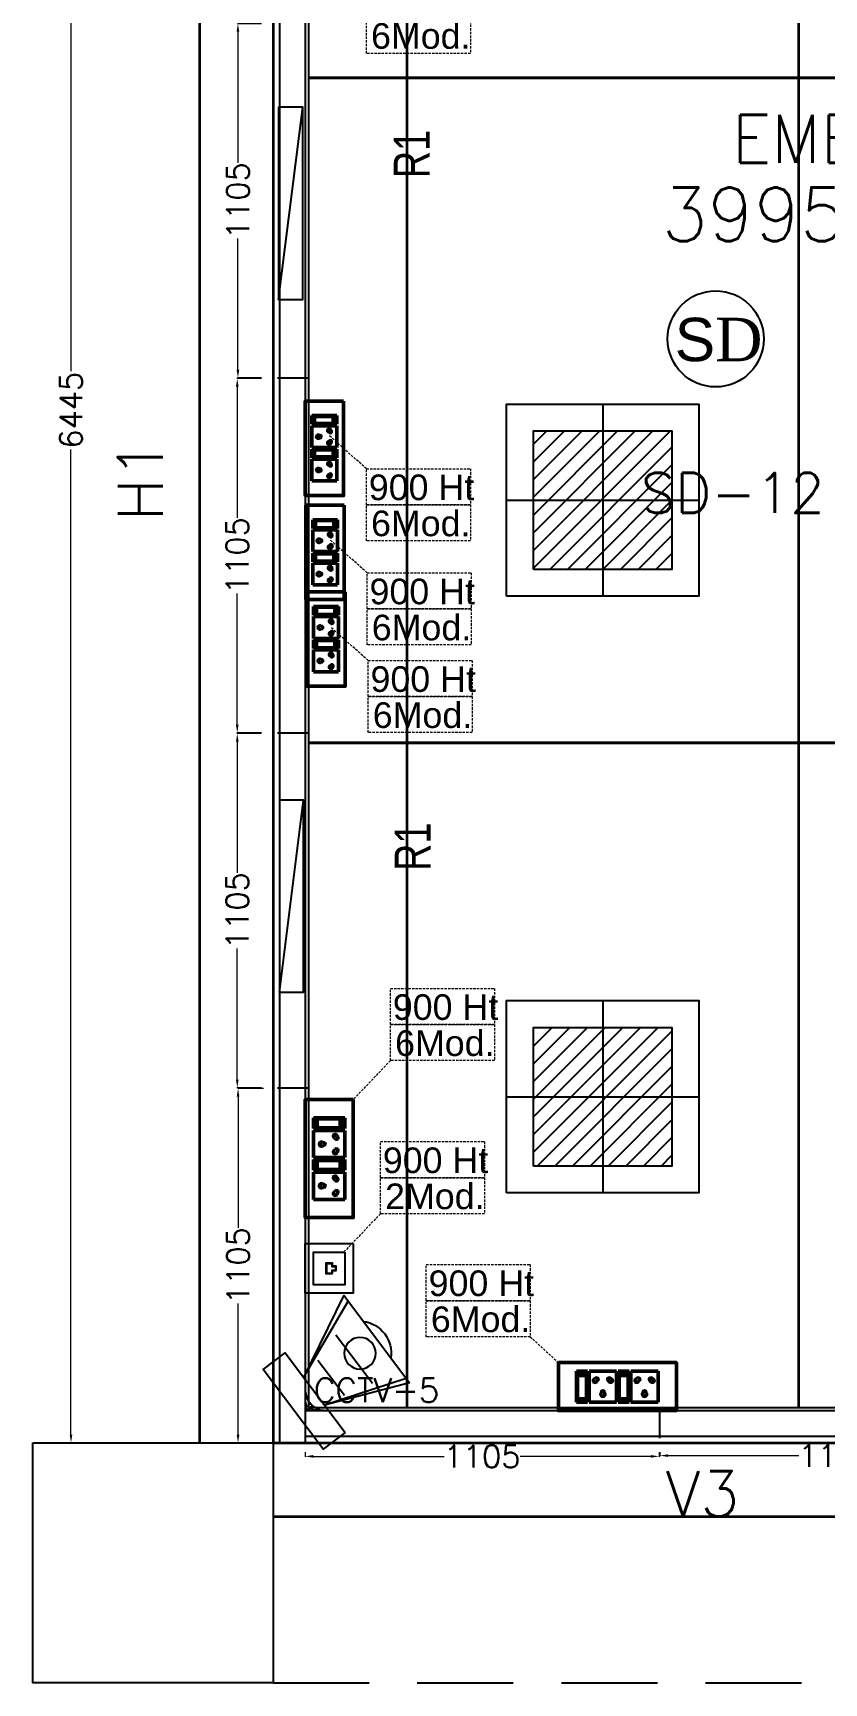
# Model space of a CAD drawing. Extents: x 3550807 to 4078732, y -628171 to -515859.
# Drawn here: x 3709202 to 3711673, y -608386 to -603236 of the extents above; entities that cross this region are included whole.
import ezdxf
from ezdxf.enums import TextEntityAlignment as Align

# ---------------------------------------------------------------- set-up
doc = ezdxf.new("R2010")
doc.units = 0
doc.header["$LTSCALE"] = 6
doc.header["$MEASUREMENT"] = 0
for name, pattern in [('1', [0]), ('CONTINU', [0]), ('DASHED2', [0.375, 0.25, -0.125]), ('HIDDEN', [0.375, 0.25, -0.125])]:
    doc.linetypes.add(name, pattern=pattern)
doc.layers.get('Defpoints').update_dxf_attribs({"linetype": 'CONTINUOUS'})
for name, color, linetype, lineweight in [('0 Room description', 6, 'CONTINUOUS', 5), ('0 Room Dimensions', 7, 'CONTINUOUS', 0), ('1200 Door', 144, 'CONTINUOUS', 5), ('Ahlada 50mm Ceiling Panels', 191, 'CONTINUOUS', 0), ('Ahlada Coving', 3, 'CONTINUOUS', 0), ('ELE. 2N0S OF 6-16 UPS SOCKETS', 191, 'CONTINUOUS', 15), ('FA-BELOW SMOKE DERECTOR', 1, 'CONTINUOUS', 25), ('MEP_HVAC_RA_RAISERS', 3, 'CONTINUOUS', 0), ('Partition-80WP', 7, 'CONTINUOUS', 5), ('WALL', 10, 'CONTINUOUS', 35)]:
    doc.layers.add(name, color=color, linetype=linetype, lineweight=lineweight)
for name, color, linetype in [('80 mm Wall', 5, 'CONTINUOUS'), ('Chajja', 7, 'CONTINUOUS'), ('COL', 5, 'CONTINUOUS'), ('DIM', 7, 'CONTINUOUS'), ('ELE.LAN POINT', 3, 'CONTINUOUS'), ('FA-FIRE TEXT', 7, 'CONTINUOUS'), ('LV.CC CEMARA', 66, 'CONTINUOUS'), ('TEXT', 5, 'CONTINUOUS')]:
    doc.layers.add(name, color=color, linetype=linetype)
doc.layers.add('CFT_LOOPING', color=7, linetype='1', lineweight=0, true_color=0xd6d600)
doc.layers.add('ELE-42W EMERGENCY DOWN LIGHT', color=7, linetype='CONTINUOUS', true_color=0x608ec6)
doc.styles.add('ARIEL', font='sanss___.ttf', dxfattribs={"width": 0.75})
doc.styles.add('PDF Times New Roman', font='times.ttf')
doc.styles.add('ROMANS', font='romans.shx')
doc.styles.add('SIMPLEX', font='SIMPLEX')
doc.styles.get("Standard").update_dxf_attribs({"font": 'SIMPLEX'})
doc.dimstyles.new('AEPL1', dxfattribs={"dimtxt": 100, "dimasz": 25, "dimexe": 1.25, "dimexo": 50, "dimtad": 0, "dimdec": 0, "dimtxsty": 'ROMANS', "dimcen": 2.5, "dimclrd": 250, "dimclre": 250, "dimadec": 0, "dimazin": 0, "dimtfac": 1, "dimtdec": 0, "dimtmove": 0, "dimatfit": 3, "dimfxl": 0, "dimlwd": 0, "dimlwe": 0, "dimarcsym": 0})

# ---------------------------------------------------------------- blocks, each defined once
blk = doc.blocks.new('A010004 Mezz.F. Layout Plan$0$b & c')
at = {"layer": 'Ahlada Coving', "color": 3}
for p, q in [((-4.1, 40.9), (-5.7, 42.5)), ((-2.7, 7.8), (-3.7, 7.8)), ((-3.7, 7.8), (-2.7, 6)), ((4.9, 15.3), (-2.7, 7.8)), ((-2.7, 6), (5.7, 14.4)), ((8.7, 11.4), (0.3, 3)), ((0.3, 3), (2.1, 2)), ((2.1, 3), (9.7, 10.6)), ((2.1, 2), (2.1, 3)), ((36.9, 0), (35.3, 1.6))]:
    blk.add_line(p, q, dxfattribs=at)
blk.add_lwpolyline([(-5.7, 30.7), (-5.7, 5.7), (0, 0), (25, 0), (22.8, 1.5), (13.2, 1.5), (3.6, 4.5), (3.6, 1.5), (0.6, 1.5), (-4.2, 6.3), (-4.2, 9.3), (-1.2, 9.3), (-4.2, 18.9), (-4.2, 28.4), (-5.7, 30.7)], dxfattribs=at)
for radius, start, end in [(44, 181.9548, 220.5976), (42.5, 184.1661, 265.906), (44, 222.2286, 227.7746), (44, 229.4056, 268.1119)]:
    blk.add_arc((38.3, 44), radius, start, end, dxfattribs=at)
blk = doc.blocks.new('54W EME')
at = {"layer": 'ELE-42W EMERGENCY DOWN LIGHT'}
h = blk.add_hatch(dxfattribs=at)
h.set_pattern_fill('ANSI31', color=8, scale=312.5, style=0)
h.paths.add_polyline_path([(-216.4, -216.4), (-216.4, 216.4), (216.4, 216.4), (216.4, -216.4)])
for p, q in [((0, 300), (0, -300)), ((-300, 0), (300, 0))]:
    blk.add_line(p, q, dxfattribs=at)
for points in [[(-300, -300), (-300, 300), (300, 300), (300, -300)], [(-216.4, -216.4), (-216.4, 216.4), (216.4, 216.4), (216.4, -216.4)]]:
    blk.add_lwpolyline(points, close=True, dxfattribs=at)
blk = doc.blocks.new('5Y3AQY')
at = {"layer": 'ELE. 2N0S OF 6-16 UPS SOCKETS', "color": 72, "lineweight": 50}
for p, q in [((-311.5, -26.5), (-277.7, -26.5)), ((-311.5, -123.5), (-311.5, -26.5)), ((-311.5, -123.5), (-311.5, -26.5)), ((-308.7, -37), (-280.5, -37)), ((-308.7, -113), (-308.7, -37)), ((-308.7, -40.4), (-280.5, -40.4)), ((-280.5, -37), (-280.5, -113)), ((-277.7, -26.5), (-277.7, -123.5)), ((-272.1, -26.5), (-272.1, -123.5)), ((-187.1, -26.5), (-272.1, -26.5)), ((-187.1, -123.5), (-187.1, -26.5)), ((-181.4, -26.5), (-147.6, -26.5)), ((-181.4, -123.5), (-181.4, -26.5)), ((-181.4, -123.5), (-181.4, -26.5)), ((-178.6, -37), (-150.4, -37)), ((-178.6, -113), (-178.6, -37)), ((-178.6, -40.4), (-150.4, -40.4)), ((-150.4, -37), (-150.4, -113)), ((-147.6, -26.5), (-147.6, -123.5)), ((-57, -26.5), (-142, -26.5)), ((-142, -26.5), (-142, -123.5)), ((-57, -123.5), (-57, -26.5)), ((-311.5, -123.5), (-277.7, -123.5)), ((-277.7, -123.5), (-311.5, -123.5)), ((-280.5, -113), (-308.7, -113)), ((-272.1, -123.5), (-187.1, -123.5)), ((-181.4, -123.5), (-147.6, -123.5)), ((-147.6, -123.5), (-181.4, -123.5)), ((-150.4, -113), (-178.6, -113)), ((-142, -123.5), (-57, -123.5))]:
    blk.add_line(p, q, dxfattribs=at)
blk.add_lwpolyline([(-368.5, 0), (0, 0), (0, -150), (-368.5, -150)], close=True, dxfattribs=at)
for centre, radius, start, end in [((-253.8, -56.1), 5.7, 87.49, 354.7311), ((-249.3, -52.1), 4.6, 284.9049, 157.3162), ((-209.8, -52.1), 4.6, 22.6838, 255.0951), ((-205.3, -56.1), 5.7, 185.2689, 92.51), ((-123.7, -56.1), 5.7, 87.49, 354.7311), ((-119.2, -52.1), 4.6, 284.9049, 157.3162), ((-79.7, -52.1), 4.6, 22.6838, 255.0951), ((-75.2, -56.1), 5.7, 185.2689, 92.51), ((-229.6, -99), 6.62, 127.1584, 52.8416), ((-229.6, -92.3), 4.22, 341.4031, 198.5969), ((-99.5, -99), 6.62, 127.1584, 52.8416), ((-99.5, -92.3), 4.22, 341.4031, 198.5969)]:
    blk.add_arc(centre, radius, start, end, dxfattribs=at)
blk = doc.blocks.new('CC CEMARA')
at = {"layer": 'LV.CC CEMARA', "linetype": 'ByBlock'}
for p, q in [((239.6, -66.6), (64.7, -12.2)), ((232.1, -75.7), (64.7, -12.2)), ((94.5, -242.4), (18.6, -67.1)), ((18.6, -67.1), (104.2, -230.6)), ((46.7, -104.5), (105.3, -34.9)), ((81.3, -159.1), (162.8, -62.4)), ((94.5, -242.4), (239.6, -66.6))]:
    blk.add_line(p, q, dxfattribs=at)
blk.add_lwpolyline([(110.8, 42.8), (66.4, 79.7), (-66.4, -79.7), (-22, -116.7)], close=True, dxfattribs=at)
blk.add_circle((133.5, -123.5), 32.9, dxfattribs=at)
blk.add_arc((131.6, -123.6), 66.7, 275.3702, 5.5412, dxfattribs=at)
blk = doc.blocks.new('Voice')
at = {"layer": 'ELE.LAN POINT', "color": 6}
for points in [[(0, -31.8), (127.9, -31.8), (127.9, 92), (0, 92)], [(21.9, -10), (106, -10), (106, 70.1), (21.9, 70.1)], [(77.3, 21.4), (69.7, 21.4), (69.7, 11.7), (58.1, 11.7), (58.1, 21.4), (50.6, 21.4), (50.6, 38.7), (77.3, 38.7)], [(75.9, 22.8), (68.4, 22.8), (68.4, 13), (59.5, 13), (59.5, 22.8), (52, 22.8), (52, 37.4), (75.9, 37.4)]]:
    blk.add_lwpolyline(points, close=True, dxfattribs=at)
blk = doc.blocks.new('SMOKE DETECTOR')
at = {"layer": 'FA-BELOW SMOKE DERECTOR', "color": 7}
blk.add_circle((931028.7, -118293.9), 166, dxfattribs=at)
at = {"layer": 'FA-BELOW SMOKE DERECTOR', "insert": (930887.1, -118373), "char_height": 150, "attachment_point": 7, "style": 'PDF Times New Roman'}
blk.add_mtext('{\\fArial|b0|i0|c0|p34;S}D', dxfattribs=at)
blk = doc.blocks.new('RAISER 400X400MM')
at = {"layer": 'MEP_HVAC_RA_RAISERS', "lineweight": 25}
blk.add_line((2003785.4, 80176.6), (2004185.4, 80126.6), dxfattribs=at)
blk.add_lwpolyline([(2004185.4, 80176.6), (2003785.4, 80176.6), (2003785.4, 80126.6), (2004185.4, 80126.6)], close=True, dxfattribs=at)
blk.add_lwpolyline([(2003985.4, 80105.8, 0, 44.3, 0), (2003985.4, 80054.1, 0, 0, 0), (2003985.4, 79969.7, 0, 0, 0), (2004052.1, 79969.7, 0, 0, 0), (2003868.7, 79926.8, 0, 0, 0), (2003970.3, 79926.8, 0, 0, 0), (2003970.3, 79863.1, 0, 0, 0)], format="xyseb", dxfattribs=at)
at = {"layer": 'MEP_HVAC_RA_RAISERS', "lineweight": 25, "insert": (2004037.9, 79936.9), "char_height": 75, "width": 116.101, "attachment_point": 1, "style": 'ARIEL'}
blk.add_mtext('R1', dxfattribs=at)
blk = doc.blocks.new('*D225')
at = {"layer": 'Defpoints', "color": 0, "linetype": 'ByBlock', "transparency": 16777216}
for p in [(3710052.4, -607616.3), (3711157.4, -607616.3), (3711157.4, -607679)]:
    blk.add_point(p, dxfattribs=at)
at = {"layer": 'DIM', "color": 250, "linetype": 'ByBlock', "lineweight": 0, "transparency": 16777216}
for p, q in [((3710052.4, -607666.3), (3710052.4, -607680.2)), ((3710077.4, -607679), (3710486.3, -607679)), ((3711132.4, -607679), (3710723.5, -607679)), ((3711157.4, -607666.3), (3711157.4, -607680.2))]:
    blk.add_line(p, q, dxfattribs=at)
at = {"layer": 'DIM', "color": 250, "linetype": 'ByBlock', "transparency": 16777216}
for points in [[(3710077.4, -607674.8), (3710077.4, -607683.2), (3710052.4, -607679)], [(3711132.4, -607683.2), (3711132.4, -607674.8), (3711157.4, -607679)]]:
    blk.add_solid(points, dxfattribs=at)
at = {"layer": 'DIM', "color": 0, "linetype": 'ByBlock', "transparency": 16777216, "insert": (3710604.9, -607679), "char_height": 70, "attachment_point": 5, "style": 'ROMANS'}
blk.add_mtext('1105', dxfattribs=at)
blk = doc.blocks.new('*D226')
at = {"layer": 'Defpoints', "color": 0, "linetype": 'ByBlock', "transparency": 16777216}
for p in [(3711160.4, -607616.3), (3712265.4, -607616.3), (3712265.4, -607676.6)]:
    blk.add_point(p, dxfattribs=at)
at = {"layer": 'DIM', "color": 250, "linetype": 'ByBlock', "lineweight": 0, "transparency": 16777216}
for p, q in [((3711160.4, -607666.3), (3711160.4, -607677.9)), ((3711185.4, -607676.6), (3711594.3, -607676.6)), ((3712240.4, -607676.6), (3711831.5, -607676.6)), ((3712265.4, -607666.3), (3712265.4, -607677.9))]:
    blk.add_line(p, q, dxfattribs=at)
at = {"layer": 'DIM', "color": 250, "linetype": 'ByBlock', "transparency": 16777216}
for points in [[(3711185.4, -607672.5), (3711185.4, -607680.8), (3711160.4, -607676.6)], [(3712240.4, -607680.8), (3712240.4, -607672.5), (3712265.4, -607676.6)]]:
    blk.add_solid(points, dxfattribs=at)
at = {"layer": 'DIM', "color": 0, "linetype": 'ByBlock', "transparency": 16777216, "insert": (3711712.9, -607676.6), "char_height": 70, "attachment_point": 5, "style": 'ROMANS'}
blk.add_mtext('1105', dxfattribs=at)
blk = doc.blocks.new('*D233')
at = {"layer": 'Defpoints', "color": 0, "linetype": 'ByBlock', "transparency": 16777216}
for p in [(3709972.1, -606531.2), (3709842.9, -607636.3), (3709972.4, -607636.3)]:
    blk.add_point(p, dxfattribs=at)
at = {"layer": 'DIM', "color": 250, "linetype": 'ByBlock', "lineweight": 0, "transparency": 16777216}
for p, q in [((3709922.1, -606531.2), (3709841.6, -606531.2)), ((3709842.9, -606556.2), (3709842.9, -606965.2)), ((3709842.9, -607611.3), (3709842.9, -607202.3)), ((3709922.4, -607636.3), (3709841.6, -607636.3))]:
    blk.add_line(p, q, dxfattribs=at)
at = {"layer": 'DIM', "color": 250, "linetype": 'ByBlock', "transparency": 16777216}
for points in [[(3709847, -606556.2), (3709838.7, -606556.2), (3709842.9, -606531.2)], [(3709838.7, -607611.3), (3709847, -607611.3), (3709842.9, -607636.3)]]:
    blk.add_solid(points, dxfattribs=at)
at = {"layer": 'DIM', "color": 0, "linetype": 'ByBlock', "transparency": 16777216, "insert": (3709842.9, -607083.7), "char_height": 70, "attachment_point": 5, "rotation": 90, "style": 'ROMANS'}
blk.add_mtext('1105', dxfattribs=at)
blk = doc.blocks.new('*D235')
at = {"layer": 'Defpoints', "color": 0, "linetype": 'ByBlock', "transparency": 16777216}
for p in [(3709840.4, -605423.2), (3709966.1, -605423.2), (3709966.1, -606528.2)]:
    blk.add_point(p, dxfattribs=at)
at = {"layer": 'DIM', "color": 250, "linetype": 'ByBlock', "lineweight": 0, "transparency": 16777216}
for p, q in [((3709916.1, -605423.2), (3709839.1, -605423.2)), ((3709840.4, -605448.2), (3709840.4, -605857.1)), ((3709840.4, -606503.2), (3709840.4, -606094.2)), ((3709916.1, -606528.2), (3709839.1, -606528.2))]:
    blk.add_line(p, q, dxfattribs=at)
at = {"layer": 'DIM', "color": 250, "linetype": 'ByBlock', "transparency": 16777216}
for points in [[(3709844.5, -605448.2), (3709836.2, -605448.2), (3709840.4, -605423.2)], [(3709836.2, -606503.2), (3709844.5, -606503.2), (3709840.4, -606528.2)]]:
    blk.add_solid(points, dxfattribs=at)
at = {"layer": 'DIM', "color": 0, "linetype": 'ByBlock', "transparency": 16777216, "insert": (3709840.4, -605975.7), "char_height": 70, "attachment_point": 5, "rotation": 90, "style": 'ROMANS'}
blk.add_mtext('1105', dxfattribs=at)
blk = doc.blocks.new('*D236')
at = {"layer": 'Defpoints', "color": 0, "linetype": 'ByBlock', "transparency": 16777216}
for p in [(3709840.3, -604315.2), (3709966.1, -604315.2), (3709966.1, -605420.2)]:
    blk.add_point(p, dxfattribs=at)
at = {"layer": 'DIM', "color": 250, "linetype": 'ByBlock', "lineweight": 0, "transparency": 16777216}
for p, q in [((3709916.1, -604315.2), (3709839.1, -604315.2)), ((3709840.3, -604340.2), (3709840.3, -604749.1)), ((3709840.3, -605395.2), (3709840.3, -604986.2)), ((3709916.1, -605420.2), (3709839.1, -605420.2))]:
    blk.add_line(p, q, dxfattribs=at)
at = {"layer": 'DIM', "color": 250, "linetype": 'ByBlock', "transparency": 16777216}
for points in [[(3709844.5, -604340.2), (3709836.1, -604340.2), (3709840.3, -604315.2)], [(3709836.1, -605395.2), (3709844.5, -605395.2), (3709840.3, -605420.2)]]:
    blk.add_solid(points, dxfattribs=at)
at = {"layer": 'DIM', "color": 0, "linetype": 'ByBlock', "transparency": 16777216, "insert": (3709840.3, -604867.7), "char_height": 70, "attachment_point": 5, "rotation": 90, "style": 'ROMANS'}
blk.add_mtext('1105', dxfattribs=at)
blk = doc.blocks.new('*D237')
at = {"layer": 'Defpoints', "color": 0, "linetype": 'ByBlock', "transparency": 16777216}
for p in [(3709842.4, -603207.2), (3709966.1, -603207.2), (3709966.1, -604312.2)]:
    blk.add_point(p, dxfattribs=at)
at = {"layer": 'DIM', "color": 250, "linetype": 'ByBlock', "lineweight": 0, "transparency": 16777216}
for p, q in [((3709916.1, -603207.2), (3709841.1, -603207.2)), ((3709842.4, -603232.2), (3709842.4, -603641.1)), ((3709842.4, -604287.2), (3709842.4, -603878.2)), ((3709916.1, -604312.2), (3709841.1, -604312.2))]:
    blk.add_line(p, q, dxfattribs=at)
at = {"layer": 'DIM', "color": 250, "linetype": 'ByBlock', "transparency": 16777216}
for points in [[(3709846.6, -603232.2), (3709838.2, -603232.2), (3709842.4, -603207.2)], [(3709838.2, -604287.2), (3709846.6, -604287.2), (3709842.4, -604312.2)]]:
    blk.add_solid(points, dxfattribs=at)
at = {"layer": 'DIM', "color": 0, "linetype": 'ByBlock', "transparency": 16777216, "insert": (3709842.4, -603759.7), "char_height": 70, "attachment_point": 5, "rotation": 90, "style": 'ROMANS'}
blk.add_mtext('1105', dxfattribs=at)
blk = doc.blocks.new('*D254')
at = {"layer": 'Defpoints', "color": 0, "linetype": 'ByBlock', "transparency": 16777216}
for p in [(3710052.4, -601191.3), (3709321.1, -607636.3), (3710052.4, -607636.3)]:
    blk.add_point(p, dxfattribs=at)
at = {"layer": 'DIM', "color": 250, "linetype": 'ByBlock', "lineweight": 0, "transparency": 16777216}
for p, q in [((3710002.4, -601191.3), (3709319.8, -601191.3)), ((3709321.1, -601216.3), (3709321.1, -604291.7)), ((3709321.1, -607611.3), (3709321.1, -604535.9)), ((3710002.4, -607636.3), (3709319.8, -607636.3))]:
    blk.add_line(p, q, dxfattribs=at)
at = {"layer": 'DIM', "color": 250, "linetype": 'ByBlock', "transparency": 16777216}
for points in [[(3709325.2, -601216.3), (3709316.9, -601216.3), (3709321.1, -601191.3)], [(3709316.9, -607611.3), (3709325.2, -607611.3), (3709321.1, -607636.3)]]:
    blk.add_solid(points, dxfattribs=at)
at = {"layer": 'DIM', "color": 0, "linetype": 'ByBlock', "transparency": 16777216, "insert": (3709321.1, -604413.8), "char_height": 70, "attachment_point": 5, "rotation": 90, "style": 'ROMANS'}
blk.add_mtext('6445', dxfattribs=at)

msp = doc.modelspace()

# ---------------------------------------------------------------- linework, layer by layer
at = {"layer": '80 mm Wall', "ltscale": 500}
for p, q in [((3709972.4, -601191.3), (3709972.4, -607636.3)), ((3710052.4, -601191.3), (3710052.4, -607636.3)), ((3710052.4, -607536.3), (3714047.4, -607536.3)), ((3710052.4, -607616.3), (3714047.4, -607616.3))]:
    msp.add_line(p, q, dxfattribs=at)
at = {"layer": 'Ahlada 50mm Ceiling Panels', "linetype": 'ByBlock', "lineweight": -2}
for p, q in [((3710062.4, -601301.3), (3710062.4, -607526.3)), ((3710368.4, -601301.3), (3710368.4, -607526.3)), ((3710371.4, -601301.3), (3710371.4, -607526.3)), ((3711591.4, -601301.3), (3711591.4, -607526.3)), ((3711594.4, -601301.3), (3711594.4, -607526.3)), ((3710062.4, -603374.3), (3714037.4, -603374.3)), ((3710062.4, -603377.3), (3714037.4, -603377.3)), ((3710062.4, -605450.3), (3714037.4, -605450.3)), ((3710062.4, -605453.3), (3714037.4, -605453.3)), ((3710062.4, -607526.3), (3714037.4, -607526.3))]:
    msp.add_line(p, q, dxfattribs=at)
at = {"layer": 'CFT_LOOPING', "color": 7, "linetype": 'DASHED2', "ltscale": 5}
for p, q in [((3710243.6, -604596.3), (3710127.4, -604492.8)), ((3710245.9, -604921.3), (3710129.6, -604817.8)), ((3710249, -605194.8), (3710132.7, -605091.3)), ((3710318.6, -606443.6), (3710202.4, -606565.3)), ((3710287.4, -606921.7), (3710171.2, -607043.4)), ((3710755.2, -607305.6), (3710843.2, -607386.3))]:
    msp.add_line(p, q, dxfattribs=at)
for points in [[(3710243.6, -603187.4), (3710568.5, -603187.4), (3710568.5, -603299.9), (3710243.6, -603299.9)], [(3710243.6, -604596.3), (3710568.5, -604596.3), (3710568.5, -604708.8), (3710243.6, -604708.8)], [(3710243.6, -604708.8), (3710568.5, -604708.8), (3710568.5, -604821.3), (3710243.6, -604821.3)], [(3710245.9, -604921.3), (3710570.7, -604921.3), (3710570.7, -605033.8), (3710245.9, -605033.8)], [(3710245.9, -605033.8), (3710570.7, -605033.8), (3710570.7, -605146.3), (3710245.9, -605146.3)], [(3710249, -605194.8), (3710573.8, -605194.8), (3710573.8, -605307.3), (3710249, -605307.3)], [(3710249, -605307.3), (3710573.8, -605307.3), (3710573.8, -605419.8), (3710249, -605419.8)], [(3710318.6, -606218.6), (3710643.5, -606218.6), (3710643.5, -606331.1), (3710318.6, -606331.1)], [(3710318.6, -606331.1), (3710643.5, -606331.1), (3710643.5, -606443.6), (3710318.6, -606443.6)], [(3710287.4, -606696.7), (3710612.2, -606696.7), (3710612.2, -606809.2), (3710287.4, -606809.2)], [(3710287.4, -606809.2), (3710612.2, -606809.2), (3710612.2, -606921.7), (3710287.4, -606921.7)], [(3710430.4, -607080.6), (3710755.2, -607080.6), (3710755.2, -607193.1), (3710430.4, -607193.1)], [(3710430.4, -607193.1), (3710755.2, -607193.1), (3710755.2, -607305.6), (3710430.4, -607305.6)]]:
    msp.add_lwpolyline(points, close=True, dxfattribs=at)
at = {"layer": 'Chajja', "color": 8, "linetype": 'HIDDEN', "ltscale": 200}
msp.add_line((3709952.4, -608386.3), (3732467.4, -608386.3), dxfattribs=at)
at = {"layer": 'COL', "color": 8}
msp.add_lwpolyline([(3709202.4, -607636.3), (3709952.4, -607636.3), (3709952.4, -608386.3), (3709202.4, -608386.3)], close=True, dxfattribs=at)
at = {"layer": 'Partition-80WP', "ltscale": 0.5}
for p, q in [((3710061.4, -604312.2, -92016.4), (3709966.1, -604312.2, -92016.4)), ((3710061.4, -604315.2, -92016.4), (3709966.1, -604315.2, -92016.4)), ((3710061.4, -605420.2, -92016.4), (3709966.1, -605420.2, -92016.4)), ((3710061.4, -605423.2, -92016.4), (3709966.1, -605423.2, -92016.4)), ((3710061.4, -606528.2, -92016.4), (3709966.1, -606528.2, -92016.4)), ((3710061.4, -606531.2, -92016.4), (3709966.1, -606531.2, -92016.4)), ((3711157.4, -607526.4, -92016.4), (3711157.4, -607621.7, -92016.4)), ((3711160.4, -607526.4, -92016.4), (3711160.4, -607621.7, -92016.4))]:
    msp.add_line(p, q, dxfattribs=at)
at = {"layer": 'WALL', "color": 8, "linetype": 'ByBlock'}
for p, q in [((3709722.4, -601711.3), (3709722.4, -607636.3)), ((3709722.4, -601711.3), (3709722.4, -607636.3)), ((3709952.4, -601711.3), (3709952.4, -607636.3)), ((3709952.4, -601711.3), (3709952.4, -607636.3)), ((3709952.4, -607636.3), (3714147.4, -607636.3)), ((3709952.4, -607866.3), (3714147.4, -607866.3))]:
    msp.add_line(p, q, dxfattribs=at)

# ---------------------------------------------------------------- block references
at = {"layer": 'Ahlada Coving', "ltscale": 500, "xscale": 1.418185559101401, "yscale": 1.418185559101401, "zscale": 1.418185559101401}
msp.add_blockref('A010004 Mezz.F. Layout Plan$0$b & c', (3710060.4, -607536.3), dxfattribs=at)
at = {"layer": 'ELE-42W EMERGENCY DOWN LIGHT', "linetype": 'ByBlock'}
for p in [(3710981.4, -604694.3), (3710981.4, -606556.3)]:
    msp.add_blockref('54W EME', p, dxfattribs=at)
at = {"layer": 'ELE. 2N0S OF 6-16 UPS SOCKETS', "color": 3, "linetype": 'ByBlock', "xscale": 0.8, "yscale": 0.8, "zscale": 0.8, "rotation": 270}
for p in [(3710172.4, -604679.9), (3710174.6, -605004.8), (3710177.7, -605275.5)]:
    msp.add_blockref('5Y3AQY', p, dxfattribs=at)
at = {"layer": 'ELE. 2N0S OF 6-16 UPS SOCKETS', "color": 3, "linetype": 'ByBlock', "rotation": 270}
msp.add_blockref('5Y3AQY', (3710202.4, -606933.7), dxfattribs=at)
at = {"layer": 'ELE. 2N0S OF 6-16 UPS SOCKETS', "color": 3, "linetype": 'ByBlock'}
msp.add_blockref('5Y3AQY', (3711211.6, -607386.3), dxfattribs=at)
at = {"layer": 'ELE.LAN POINT', "color": 7, "xscale": -1.211286963933217, "yscale": 1.211286963933217, "zscale": 1.211286963933217, "rotation": 89.99999999999959}
msp.add_blockref('Voice', (3710163.8, -607014.8), dxfattribs=at)
at = {"layer": 'FA-BELOW SMOKE DERECTOR', "color": 6, "xscale": 0.9035551315104862, "yscale": 0.9035551315104862, "zscale": 0.9035551315104862}
msp.add_blockref('SMOKE DETECTOR', (2870098.6, -497306.1), dxfattribs=at)
at = {"layer": 'LV.CC CEMARA', "xscale": -1.500000000000001, "yscale": 1.5, "zscale": 1.5, "rotation": 177.2623958888427}
msp.add_blockref('CC CEMARA', (3710014.5, -607532.4), dxfattribs=at)
at = {"layer": 'MEP_HVAC_RA_RAISERS', "xscale": 1.5, "yscale": 1.5, "zscale": 1.5, "rotation": 89.99999999999999}
for p in [(3830234.5, -3609746.2), (3830237.3, -3611908.5)]:
    msp.add_blockref('RAISER 400X400MM', p, dxfattribs=at)

# ---------------------------------------------------------------- texts
at = {"layer": '0 Room description', "style": 'SIMPLEX'}
msp.add_text('EMBRYOLOGY LAB', height=150, dxfattribs=at).set_placement((3712269.4, -603566.3, -1610551), align=Align.MIDDLE)
at = {"layer": '0 Room Dimensions', "lineweight": 0, "style": 'SIMPLEX'}
msp.add_text('3995X6245x2500', height=168, dxfattribs=at).set_placement((3711165.4, -603886.2, 241159.2))
at = {"layer": '1200 Door', "color": 7, "linetype": 'ByBlock', "style": 'ROMANS'}
msp.add_text('H1', height=141.27, rotation=90, dxfattribs=at).set_placement((3709608.3, -604759.8, -35804.4))
msp.add_text('V3', height=141.27, dxfattribs=at).set_placement((3711177.9, -607866.3, -35804.4))
at = {"layer": 'FA-FIRE TEXT', "color": 200, "linetype": 'CONTINU', "attachment_point": 1, "style": 'ROMANS'}
for s, insert, char_height, width in [('{\\C256;SD-12\\P}', (3711101.1, -604609.4), 125, 349.838), ('{\\C256;CCTV-5\\P}', (3710079.5, -607434.8), 75, 209.903)]:
    msp.add_mtext(s, dxfattribs=dict(at, insert=insert, char_height=char_height, width=width))
at = {"layer": 'TEXT', "color": 7, "char_height": 80, "attachment_point": 1}
for s, insert, width in [('\\A1;{\\fArial|b0|i0|c0|p34;6Mod.\\P}', (3710258.1, -603205.5), 352.575), ('\\A1;{\\fArial|b0|i0|c0|p34;900 Ht\\P}', (3710251.1, -604614.4), 8957.987), ('\\A1;{\\fArial|b0|i0|c0|p34;6Mod.\\P}', (3710258.1, -604726.9), 352.575), ('\\A1;{\\fArial|b0|i0|c0|p34;900 Ht\\P}', (3710253.3, -604939.4), 8957.987), ('\\A1;{\\fArial|b0|i0|c0|p34;6Mod.\\P}', (3710260.3, -605051.9), 352.575), ('\\A1;{\\fArial|b0|i0|c0|p34;900 Ht\\P}', (3710256.4, -605212.9), 8957.987), ('\\A1;{\\fArial|b0|i0|c0|p34;6Mod.\\P}', (3710263.4, -605325.4), 352.575), ('\\A1;{\\fArial|b0|i0|c0|p34;900 Ht\\P}', (3710326.1, -606236.7), 8957.987), ('\\A1;{\\fArial|b0|i0|c0|p34;6Mod.\\P}', (3710333.1, -606349.2), 352.575), ('\\A1;{\\fArial|b0|i0|c0|p34;900 Ht\\P}', (3710294.9, -606714.8), 8957.987), ('\\A1;{\\fArial|b0|i0|c0|p34;2Mod.\\P}', (3710301.9, -606827.3), 352.575), ('\\A1;{\\fArial|b0|i0|c0|p34;900 Ht\\P}', (3710437.9, -607098.6), 8957.987), ('\\A1;{\\fArial|b0|i0|c0|p34;6Mod.\\P}', (3710444.9, -607211.1), 352.575)]:
    msp.add_mtext(s, dxfattribs=dict(at, insert=insert, width=width))

# ---------------------------------------------------------------- dimensions: what is measured, and where the dimension line sits
at = {"layer": 'DIM', "linetype": 'ByBlock'}
for base, p1, p2, picture, middle in [((3709321.1, -607636.3), (3710052.4, -601191.3), (3710052.4, -607636.3), '*D254', (3709321.1, -604413.8)), ((3709842.4, -603207.2), (3709966.1, -604312.2, -92016.4), (3709966.1, -603207.2, -92016.4), '*D237', (3709842.4, -603759.7)), ((3709840.3, -604315.2), (3709966.1, -605420.2, -92016.4), (3709966.1, -604315.2, -92016.4), '*D236', (3709840.3, -604867.7)), ((3709840.4, -605423.2), (3709966.1, -606528.2, -92016.4), (3709966.1, -605423.2, -92016.4), '*D235', (3709840.4, -605975.7))]:
    dim = msp.add_linear_dim(base=base, p1=p1, p2=p2, angle=90, dimstyle='AEPL1', override={"dimtxt": 70, "dimarcsym": 1}, dxfattribs=at)
    dim.commit()
    dim.dimension.update_dxf_attribs({"geometry": picture, "text_midpoint": middle})
dim = msp.add_linear_dim(base=(3709842.9, -607636.3), p1=(3709972.1, -606531.2, -92016.4), p2=(3709972.4, -607636.3), angle=90, dimstyle='AEPL1', override={"dimtxt": 70, "dimarcsym": 1}, dxfattribs=at)
dim.commit()
dim.dimension.update_dxf_attribs({"geometry": '*D233', "text_midpoint": (3709842.9, -607083.7), "dimtype": 160})
for base, p1, p2, picture, middle in [((3711157.4, -607679), (3710052.4, -607616.3), (3711157.4, -607616.3, -92016.4), '*D225', (3710604.9, -607679)), ((3712265.4, -607676.6), (3711160.4, -607616.3, -92016.4), (3712265.4, -607616.3, -92016.4), '*D226', (3711712.9, -607676.6))]:
    dim = msp.add_linear_dim(base=base, p1=p1, p2=p2, dimstyle='AEPL1', override={"dimtxt": 70, "dimarcsym": 1}, dxfattribs=at)
    dim.commit()
    dim.dimension.update_dxf_attribs({"geometry": picture, "text_midpoint": middle})

doc.saveas('drawing.dxf')
